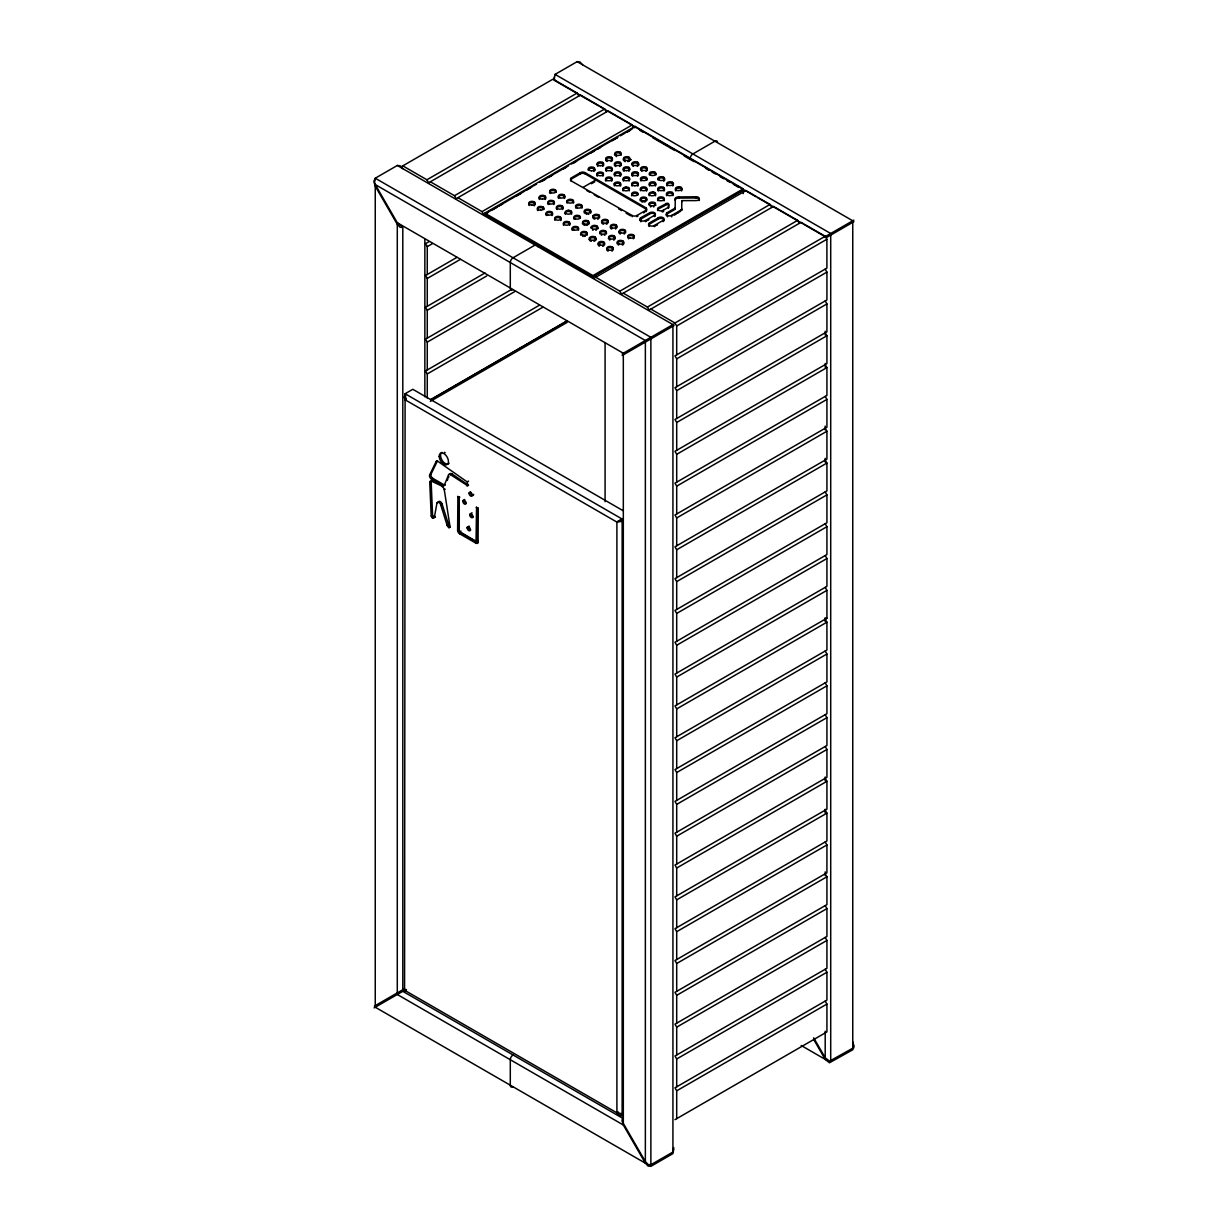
<?xml version="1.0" encoding="UTF-8"?>
<svg xmlns="http://www.w3.org/2000/svg" width="1228" height="1228" viewBox="0 0 1228 1228"><rect width="100%" height="100%" fill="white"/><g stroke="black" fill="none" stroke-linecap="round" stroke-linejoin="round"><path stroke-width="1.5" d="M681.54 210.648A3.362 1.934 0 0 0 681.709 210.065L681.816 200.624L696.015 200.594A3.362 1.934 0 0 0 699.361 198.644A3.362 1.934 0 0 0 695.969 196.726M668.585 205.583L668.569 207.639A3.362 1.934 0 0 1 668.416 208.192M668.6 205.613L668.539 203.863A1.612 0.936 0 0 0 667.142 203.188L658.576 207.639A3.362 1.934 0 0 0 658.454 210.31A3.362 1.934 0 0 0 663.212 210.31L667.571 207.793A3.362 1.934 0 0 0 668.569 206.442L668.569 207.639M675.124 209.313L675.124 208.115L667.264 212.644L667.264 213.841L675.124 209.313L675.293 199.105A3.3 1.903 0 0 1 678.01 196.941L696.092 196.787L696.092 197.984L678.056 198.092A3.377 1.949 0 0 0 675.308 199.673A3.3 1.903 0 0 0 675.293 200.302L675.308 198.476M444.321 485.152L448.558 474.791A2.794 1.612 60 0 1 450.507 474.653L467.791 485.843L467.346 482.021L438.104 461.482A2.794 1.612 60 0 0 436.078 461.667L429.646 474.929A2.794 1.612 60 0 0 431.458 479.15L442.51 485.505A2.794 1.612 60 0 0 444.321 485.152L445.012 484.753M593.047 275.732L592.971 276.607L743.232 189.987L742.418 189.342M432.563 480.701L431.642 481.238A2.794 1.612 60 0 0 429.769 482.42L431.197 516.036L432.471 517.848A2.794 1.612 60 0 0 434.42 517.111L436.953 503.127L438.335 502.344A2.794 1.612 60 0 1 440.008 501.469A2.794 1.612 60 0 1 442.049 503.894L448.496 524.463A2.794 1.612 60 0 0 450.001 526.582M477.431 540.52L477.646 507.931M554.258 76.888L554.258 80.465M447.284 480.47L447.821 479.181M448.343 477.876L448.88 476.587M429.646 474.929L431.028 474.131L437.46 460.868M621.107 520.119L622.135 520.718L620.938 521.516L616.901 522.069L622.135 519.045L622.135 1115.761L621.307 1115.807L618.973 1115.193L616.901 1112.737L616.901 522.069L405.102 399.791L404.089 397.012L405.793 395.815M375.246 179.795L374.11 182.312L375.246 186.165L397.289 224.34L400.052 227.257L402.799 227.533L402.799 989.722M402.815 168.666L400.052 165.749L397.304 165.473L375.261 178.213L374.11 180.731L375.261 184.568L397.304 222.759L401.602 226.198M582.655 64.838L579.892 61.922L577.145 61.646L555.087 74.386L554.273 78.884L555.087 80.741L598.496 105.808M623.317 1117.02L622.166 1119.552L623.317 1123.39L645.36 1161.581L648.123 1164.497L650.871 1164.758L672.929 1152.033L673.742 1147.535M813.688 1037.829L825.201 1057.753L829.499 1061.192L852.754 1048.205L853.89 1045.688L852.754 1041.835M620.769 519.92L616.901 522.069M404.641 988.939L404.641 990.29L617.469 1113.167L622.135 1114.088L621.107 1113.489M401.08 166.855L553.014 79.145L577.129 93.067L578.849 96.045M402.799 165.857L426.914 179.779L577.129 93.067M430.368 181.775L454.483 195.697L604.683 108.985L606.417 111.963M428.848 241.747L425.548 243.666L427.267 246.644L427.267 274.489M457.921 197.693L482.036 211.615L632.251 124.888L633.97 127.881M743.232 190.033L592.971 276.791L484.799 214.286L484.799 213.135L635.06 126.392L743.232 188.836L743.232 193.64M427.267 246.644L432.21 243.789M524.064 191.491L483.771 214.593L482.036 211.615M525.031 190.77L532.323 186.702M533.29 186.011L536.59 184.093M539.89 182.189L547.227 178.106M548.133 177.431L553.843 174.284M554.749 173.624L568.625 165.749M571.25 164.091L575.149 161.989M577.851 160.269L617.469 137.398M620.478 135.817L625.712 132.639M626.894 132.117L632.328 128.833M488.053 212.398L484.799 214.332L485.613 213.518M492.612 209.819L497.309 207.102M499.489 205.797L502.759 203.909M516.098 196.265L520.795 193.548M527.257 189.772L530.527 187.884M541.962 181.283L545.217 179.395M548.486 177.507L551.756 175.619M563.191 169.019L566.461 167.146M574.013 162.817L577.145 161.022M590.96 152.993L594.352 151.075M597.483 149.263L600.615 147.467M612.189 140.729L617.837 137.521M627.232 132.102L630.363 130.291M571.465 180.455A3.3 1.903 0 0 1 571.527 177.768L580.337 172.657A3.346 1.934 0 0 1 585.081 172.657L645.744 207.701L645.744 208.898A3.346 1.934 0 0 1 645.698 211.584L645.713 210.402A3.346 1.934 0 0 0 645.713 207.67M570.774 181.053A3.3 1.903 0 0 1 571.527 178.966L580.337 173.854A3.346 1.934 0 0 1 585.081 173.839L645.744 208.898M456.969 257.343L425.548 275.486L427.267 278.464L427.267 306.309M583.116 187.347L596.409 179.672M627.968 161.451L631.299 159.533M427.267 278.464L460.285 259.415M591.42 183.739L594.751 181.821M485.045 272.954L425.548 307.307L427.267 310.285L427.267 338.145M427.267 310.285L486.687 275.978M571.465 181.053L632.205 215.514A3.254 1.888 0 0 0 634.538 216.067A3.362 1.934 0 0 0 636.871 215.499L645.713 210.402M637.977 216.051L636.871 216.696L636.871 215.499M643.503 212.874L644.608 212.229M511.447 289.532L425.548 339.128L427.267 342.121L427.267 369.966M655.092 216.005A3.362 1.934 0 0 1 654.386 216.604L654.386 215.407L645.56 220.503A3.362 1.934 0 0 1 640.801 220.503A3.362 1.934 0 0 1 640.801 217.755L649.75 212.736L649.75 213.933L640.924 219.029A3.239 1.873 0 0 0 639.926 220.38M427.267 342.121L514.747 291.604M668.615 204.14L668.615 205.322A1.612 0.936 0 0 0 667.142 204.385L658.576 208.837L658.576 207.639M646.665 221.055L645.56 221.7L645.56 220.503M647.755 220.426L648.86 219.781M662.184 211.907A3.362 1.934 0 0 0 663.212 211.508L663.749 211.185M658.438 218.937L649.597 224.033L649.597 222.836L658.438 217.74L658.438 218.937A3.346 1.934 0 0 1 660.771 218.369M649.581 222.836A3.3 1.903 0 0 0 649.551 225.553A3.3 1.903 0 0 0 654.248 225.522L663.059 220.426A3.346 1.934 0 0 0 663.074 217.678A3.346 1.934 0 0 0 658.331 217.678M667.249 212.644A3.3 1.903 0 0 0 667.203 215.345A3.3 1.903 0 0 0 671.9 215.33L680.711 210.218A3.362 1.934 0 0 0 681.709 208.867L681.709 210.065M655.338 226.075L654.232 226.704L654.232 225.522M656.443 225.43L657.548 224.801M674.095 215.238L676.306 213.964M677.411 213.334L678.516 212.69M679.606 212.06L680.711 210.218M539.506 305.158L425.548 370.963L427.267 373.941L427.267 398.072M484.799 213.135L592.971 275.594L743.232 188.836M427.267 373.941L542.807 307.23M594.014 278.249L745.933 190.524L770.048 204.447L771.783 207.44M744.214 191.522L745.933 190.524M406.483 989.661L404.565 991.395L405.102 399.791L406.483 398.993M430.905 399.453L566.922 320.922M430.567 399.883L565.924 321.736M595.734 277.252L619.848 291.174L770.048 204.447M430.337 401.372L567.167 322.381M623.287 293.154L647.402 307.077L797.617 220.365L799.336 223.343M650.855 309.072L674.97 322.995L825.17 236.267L826.904 239.26L826.904 268.118L674.97 355.844L676.705 358.837L676.705 386.682M853.89 220.119L823.819 237.464M622.166 353.894L674.049 323.946M436.078 461.667L436.999 461.129M647.402 339.926L650.702 338.022M622.166 355.491L674.065 325.543M826.398 237.587L853.89 221.715M676.689 354.846L676.689 325.973L826.904 239.26M431.458 479.15L432.839 478.352L443.876 484.722A2.794 1.612 60 0 0 445.211 484.891M429.769 482.543L431.151 481.637A2.794 1.612 60 0 1 431.289 480.885M448.558 474.791L449.924 473.993A2.794 1.612 60 0 1 451.889 473.87L468.574 485.275M450.507 474.653L451.889 473.87M442.51 485.505L443.876 484.722M431.642 481.238L442.694 486.457M436.953 503.127A2.794 1.612 60 0 1 438.626 502.267A2.794 1.612 60 0 1 440.668 504.693L447.115 525.262A2.794 1.612 60 0 0 448.895 527.564L450.062 526.873L444.275 489.742L445.196 489.204M676.705 358.837L826.92 272.109L825.201 269.132M467.177 481.883L468.559 481.084M466.824 485.889L468.206 485.091M440.668 504.693L442.049 503.894M478.383 542.622A2.794 1.612 60 0 1 477.308 542.377L475.927 543.175L459.579 533.735A2.794 1.612 60 0 1 457.614 530.312L457.89 496.404M457.614 496.557L459.794 497.186M431.197 516.036L432.578 515.238L431.151 481.637M432.195 517.679L433.852 517.049A2.794 1.612 60 0 0 435.357 517.111M432.471 517.848L433.852 517.049M434.42 517.111L435.326 516.574M472.243 495.145L473.624 494.347M462.864 501.285L464.245 500.487M676.705 418.502L676.705 390.657L826.92 303.93L825.201 300.952M459.257 497.509L459.272 531.417L476.05 541.318L476.541 507.164M447.115 525.262L448.496 524.463M476.264 507.333L478.183 508.116M469.71 514.793L471.091 513.995M448.895 527.564L450.338 526.72M449.095 527.672L450.016 527.15M457.614 530.312L458.996 529.514L458.996 497.171M459.579 531.847L460.96 531.049M467.162 527.856L468.543 527.058M459.579 533.735L460.96 532.937L477.308 542.377M676.705 450.323L676.705 422.478L826.92 335.766L825.201 332.773M475.927 541.272L477.646 540.289M475.927 543.175A2.794 1.612 60 0 0 477.907 542.024L478.367 541.763M676.705 482.159L676.705 454.314L826.92 367.586L825.201 364.609M676.705 513.979L676.705 486.134L826.92 399.407L825.201 396.429M676.705 545.8L676.705 517.955L826.92 431.243L825.201 428.25M676.705 577.636L676.705 549.776L826.92 463.063L825.201 460.07M676.705 609.456L676.705 581.611L826.92 494.884L825.201 491.906M676.705 641.277L676.705 613.432L826.92 526.705L825.201 523.727M676.705 673.097L676.705 645.253L826.92 558.54L825.201 555.547M676.705 704.933L676.705 677.073L826.92 590.361L825.201 587.383M826.92 590.361L826.92 618.206L674.986 705.916L676.705 708.909L676.705 736.754M826.92 618.206L825.201 619.204L826.92 622.182L826.92 650.026L674.986 737.752L676.705 740.73L676.705 768.574M676.705 708.909L826.92 622.182M676.705 740.73L826.92 654.002L825.201 651.024M676.705 800.395L676.705 772.55L826.92 685.838L825.201 682.845M676.705 832.231L676.705 804.386L826.92 717.659L825.201 714.681M404.166 988.939L374.417 1006.1M374.11 1007.881L405.961 989.492M676.705 864.051L676.705 836.207L826.92 749.479L825.201 746.501M676.705 895.872L676.705 868.027L826.92 781.315L825.201 778.322M676.705 927.693L676.705 899.848L826.92 813.136L825.201 810.142M676.705 959.529L676.705 931.684L826.92 844.956L825.201 841.978M676.705 991.349L676.705 963.504L826.92 876.777L825.201 873.799M676.705 1023.17L676.705 995.325L826.92 908.613L825.201 905.619M676.705 1055.005L676.705 1027.145L826.92 940.433L825.201 937.44M676.705 1086.826L676.705 1058.981L826.92 972.254L825.201 969.276M616.901 1112.737L618.283 1111.939M676.705 1118.647L676.705 1090.802L826.92 1004.074L825.201 1001.096M674.986 1119.644L826.92 1031.919L826.92 1004.074M618.283 521.271L622.135 520.641M622.135 1114.164L619.48 1113.182M433.024 480.44L434.344 481.13M435.679 481.806L436.999 482.497M438.319 483.187L440.975 484.553M442.295 485.244L443.615 485.935M577.145 61.646L852.739 220.779M555.087 74.386L830.696 233.504M604.683 108.985L580.568 95.047L428.649 182.772L426.914 179.779M632.251 124.888L608.136 110.965L456.202 198.675L454.483 195.697M797.617 220.365L773.502 206.442L621.568 294.152L619.848 291.174M825.17 236.267L801.055 222.345L649.136 310.07L647.402 307.077M600.108 106.729L735.158 184.707M736.754 185.628L756.049 196.772M757.661 197.693L802.682 223.696M804.279 224.617L825.185 236.682M639.773 130.291L643.027 132.163M652.559 137.643L662.107 143.154M662.92 143.661L668.462 146.823M669.475 147.452L674.832 150.491M684.226 155.971L694.066 161.651M705.532 168.221L708.817 170.17M712.086 172.012L715.371 173.946M720.283 176.74L723.799 178.797M726.838 180.531L730.123 182.465M733.392 184.307L738.703 187.408M586.662 190.417L589.686 192.167M594.245 194.791L598.803 197.432M618.544 208.821L621.583 210.571M626.142 213.212L630.685 215.836M397.304 165.473L672.913 324.591M375.261 178.213L650.855 337.332M375.261 184.568L645.345 340.509M397.304 222.759L623.302 353.234M623.225 510.771L412.823 389.291L405.102 393.743L405.102 399.791M622.135 519.045L405.102 393.743L405.286 396.091M801.163 1045.473L825.769 1059.687M402.815 991.318L623.302 1118.616L622.166 1121.133L623.302 1124.971L645.345 1163.162L648.108 1166.078L650.855 1166.354L672.913 1153.614L673.727 1149.116M397.304 994.496L623.302 1124.971M375.261 1007.221L645.345 1163.162M433.561 516.896L432.578 515.238M674.97 322.995L676.689 325.973M676.705 390.657L674.986 387.68L826.92 299.954L826.92 272.109M676.705 422.478L674.986 419.5L826.92 331.79L826.92 303.93M676.705 454.314L674.986 451.321L826.92 363.611L826.92 335.766M676.705 486.134L674.986 483.141L826.92 395.431L826.92 367.586M676.705 517.955L674.986 514.977L826.92 427.252L826.92 399.407M676.705 549.776L674.986 546.798L826.92 459.088L826.92 431.243M676.705 581.611L674.986 578.618L826.92 490.908L826.92 463.063M676.705 613.432L674.986 610.454L826.92 522.729L826.92 494.884M676.705 645.253L674.986 642.275L826.92 554.549L826.92 526.705M676.705 677.073L674.986 674.095L826.92 586.385L826.92 558.54M676.705 772.55L674.986 769.572L826.92 681.862L826.92 654.002M813.688 1039.41L825.185 1059.334L829.483 1062.773L852.739 1049.786L853.89 1047.269L852.739 1043.432M676.705 804.386L674.986 801.393L826.92 713.683L826.92 685.838M676.705 836.207L674.986 833.213L826.92 745.503L826.92 717.659M676.705 868.027L674.986 865.049L826.92 777.324L826.92 749.479M676.705 899.848L674.986 896.87L826.92 809.16L826.92 781.315M676.705 931.684L674.986 928.69L826.92 840.98L826.92 813.136M676.705 963.504L674.986 960.526L826.92 872.801L826.92 844.956M676.705 995.325L674.986 992.347L826.92 904.622L826.92 876.777M676.705 1027.145L674.986 1024.167L826.92 936.457L826.92 908.613M676.705 1058.981L674.986 1055.988L826.92 968.278L826.92 940.433M676.705 1090.802L674.986 1087.824L826.92 1000.099L826.92 972.254M405.915 398.01L405.532 397.012M852.754 222.375L852.754 1048.205M830.711 235.101L830.711 1060.931M825.201 331.238L825.201 335.029M825.201 363.473L825.201 367.279M825.201 426.07L825.201 429.877M825.201 458.32L825.201 462.112M825.201 617.669L825.201 621.46M825.201 777.002L825.201 780.808M825.201 809.252L825.201 813.043M825.201 871.849L825.201 875.656M825.201 1031.198L825.201 1057.753M681.816 200.624L681.816 201.822M681.064 187.316L681.064 188.513M678.792 196.879L678.792 198.076M672.929 326.188L672.929 1152.033M672.376 182.312L672.376 183.494M672.223 192.412L672.223 193.61M671.885 215.314L671.885 216.512A3.3 1.903 0 0 1 671.44 216.757M665.806 203.48L665.806 204.662M663.703 177.292L663.703 178.49M663.55 187.408L663.55 188.605M663.396 197.508L663.396 198.706M663.212 210.31L663.212 211.508M663.059 220.426L663.059 221.608A3.346 1.934 0 0 0 663.765 221.025M655.031 172.288L655.031 173.486M654.877 182.389L654.877 183.586M654.724 192.504L654.724 193.702M654.57 202.605L654.57 203.802M650.871 338.928L650.871 1164.758M646.358 167.284L646.358 168.466M646.204 177.385L646.204 178.582M646.051 187.485L646.051 188.682M645.897 197.601L645.897 198.798M645.36 342.105L645.36 1161.581M640.924 217.832L640.924 219.029M637.67 162.265L637.67 163.462M637.516 172.38L637.516 173.562M637.378 182.481L637.378 183.678M637.225 192.581L637.225 193.778M635.06 126.392L635.06 127.574M633.356 234.901L633.356 236.098M632.205 215.514L632.205 216.711M628.997 157.261L628.997 158.458M628.843 167.361L628.843 168.558M628.69 177.477L628.69 178.659M628.536 187.577L628.536 188.774M624.668 229.897L624.668 231.079M623.317 354.831L623.317 1123.39M622.872 240.949L622.872 242.146M620.324 152.257L620.324 153.439M620.171 162.357L620.171 163.554M620.017 172.457L620.017 173.655M615.995 224.877L615.995 226.075M614.184 235.945L614.184 237.142M612.388 246.997L612.388 248.194M611.498 157.353L611.498 158.535M611.344 167.453L611.344 168.65M611.191 177.553L611.191 178.751M607.323 221.071L607.323 219.873A3.239 1.873 0 0 1 608.259 221.209A3.362 1.934 0 0 1 604.867 223.128A3.362 1.934 0 0 1 601.551 221.178M605.511 230.925L605.511 232.123M605.082 342.643L605.082 501.653M603.7 241.993L603.7 243.19M602.656 162.449L602.656 163.631M602.518 172.549A3.254 1.888 0 0 1 603.209 174.591A3.254 1.888 0 0 1 600.231 175.757A3.3 1.903 0 0 1 597.13 173.209A3.3 1.903 0 0 1 602.472 172.58L602.518 173.747M593.063 215.852A3.362 1.934 0 0 1 595.396 214.393A3.362 1.934 0 0 1 598.727 214.885L598.65 216.051A3.362 1.934 0 0 1 599.51 217.786M596.839 225.921L596.839 227.119M595.027 236.989L595.027 238.186M593.83 167.545L593.83 168.727M592.971 275.594L592.971 276.791M589.962 209.85L589.962 211.047M588.166 220.917L588.166 222.099M586.355 231.969L586.355 233.166M585.004 172.641L585.004 173.823M581.289 204.846L581.289 206.028A3.346 1.934 0 0 1 581.949 208.131M580.337 172.657L580.337 173.854M579.478 215.898L579.478 217.095A3.316 1.919 0 0 1 580.353 218.047M577.682 226.965L577.682 228.162A3.362 1.934 0 0 1 578.342 230.265M572.616 199.826L572.616 201.024M571.511 177.753L571.511 178.95M570.805 210.894L570.805 212.091M568.994 221.961L568.994 223.143M563.928 194.822L563.928 196.019M562.132 205.89L562.132 207.071M555.256 189.818L555.256 191M553.46 200.87L553.46 202.067M551.648 211.937L551.648 213.135M544.771 195.866L544.771 197.063M542.976 208.115L542.976 206.933A3.254 1.888 0 0 1 543.666 208.96A3.254 1.888 0 0 1 540.688 210.126M534.287 201.914L534.287 203.111M477.907 508.269L477.907 542.024M424.857 239.445L424.857 396.813M397.289 224.34L397.289 992.899M375.246 186.165L375.246 1005.625M442.233 486.733A2.794 1.612 60 0 1 444.275 489.742M460.96 532.937A2.794 1.612 60 0 1 458.996 529.514M473.256 516.957A2.241 1.289 60 0 1 471.199 514.732A2.241 1.289 60 0 1 472.089 512.874M473.517 494.961A2.241 1.289 60 0 1 471.46 494.792A2.241 1.289 60 0 1 470.57 491.906M470.708 530.02A2.241 1.289 60 0 1 468.804 528.224A2.241 1.289 60 0 1 469.004 526.029M432.839 478.352A2.794 1.612 60 0 1 431.028 474.131M465.826 503.234A2.241 1.289 60 0 1 464.368 501.254A2.241 1.289 60 0 1 464.706 499.458M449.11 463.309A6.6 3.807 60 0 1 442.264 460.592A6.6 3.807 60 0 1 441.911 452.395M444.352 452.318A6.6 3.807 60 0 1 445.196 452.718M690.136 158.719A3.899 2.256 -60 0 1 692.899 153.945L714.942 141.205A3.899 2.256 -60 0 1 717.49 141.711M513.058 289.593A3.899 2.256 -60 0 1 510.295 287.997L510.295 262.546A3.899 2.256 -60 0 1 513.058 257.773L535.101 245.032A3.899 2.256 -60 0 1 537.864 246.628M513.058 1086.795A3.899 2.256 -60 0 1 510.295 1085.199L510.295 1059.733A3.899 2.256 -60 0 1 513.058 1054.959M649.812 212.72A3.254 1.873 0 0 1 654.432 212.705A3.254 1.873 0 0 1 654.417 215.376M679.391 186.794A3.254 1.888 0 0 1 681.985 188.82A3.254 1.888 0 0 1 678.777 190.524M678.67 190.586A3.239 1.873 0 0 1 675.415 188.544A3.239 1.873 0 0 1 679.253 186.871M599.801 232.307A3.3 1.903 0 0 0 602.794 234.195A3.3 1.903 0 0 0 606.34 232.66A3.254 1.888 0 0 0 603.577 230.388A3.254 1.888 0 0 0 599.939 232.23M589.333 237.879A3.362 1.949 0 0 0 591.896 240.197A3.362 1.949 0 0 0 595.902 238.723A3.254 1.888 0 0 0 593.416 236.467A3.254 1.888 0 0 0 589.532 237.91M673.312 183.647A3.362 1.934 0 0 1 669.935 185.566A3.362 1.934 0 0 1 666.604 183.617M666.743 183.678A3.362 1.934 0 0 1 670.12 181.759A3.362 1.934 0 0 1 673.451 183.724M652.974 191.936A3.346 1.934 0 0 1 655.598 194.208A3.346 1.934 0 0 1 651.669 195.728A3.239 1.873 0 0 1 649.136 193.533A3.239 1.873 0 0 1 652.928 192.059M601.674 221.24A3.362 1.934 0 0 1 603.746 219.474A3.362 1.934 0 0 1 607.384 219.889M591.067 227.226A3.362 1.934 0 0 0 594.045 229.175A3.362 1.934 0 0 0 597.698 227.656A3.254 1.888 0 0 0 594.905 225.384A3.254 1.888 0 0 0 591.267 227.226M598.604 214.823A3.362 1.934 0 0 1 597.161 218.047A3.362 1.934 0 0 1 592.955 215.76M626.111 187.024A3.3 1.903 0 0 1 629.442 189.051A3.3 1.903 0 0 1 625.727 190.816A3.3 1.903 0 0 1 622.918 188.559M622.964 188.559A3.362 1.949 0 0 1 626.219 187.04M619.833 182.588A3.3 1.903 0 0 1 618.405 185.75A3.3 1.903 0 0 1 614.246 183.555M614.292 183.555A3.362 1.949 0 0 1 616.625 182.097A3.362 1.949 0 0 1 619.94 182.588L619.864 183.77A3.362 1.949 0 0 0 616.303 183.356A3.362 1.949 0 0 0 614.215 185.136A3.3 1.903 0 0 0 614.476 185.888M568.38 210.295A3.316 1.919 0 0 1 571.726 212.398A3.316 1.919 0 0 1 567.75 214.102A3.254 1.873 0 0 1 565.233 211.876A3.362 1.934 0 0 1 568.487 210.356M560.398 216.957A3.362 1.949 0 0 0 557.082 216.481A3.362 1.949 0 0 0 554.749 217.939A3.3 1.903 0 0 0 558.863 220.119A3.3 1.903 0 0 0 560.275 216.972L560.321 218.139A3.3 1.903 0 0 1 560.659 220.564M631.898 163.57A3.362 1.934 0 0 0 634.876 165.519A3.362 1.934 0 0 0 638.545 163.999A3.254 1.888 0 0 0 635.736 161.728A3.254 1.888 0 0 0 632.098 163.57M566.829 201.131A3.362 1.934 0 0 0 569.823 203.081A3.362 1.934 0 0 0 573.476 201.561A3.254 1.888 0 0 0 570.667 199.289A3.254 1.888 0 0 0 567.044 201.131M556.345 207.194A3.362 1.934 0 0 0 559.339 209.128A3.362 1.934 0 0 0 562.992 207.624A3.254 1.888 0 0 0 560.183 205.337A3.254 1.888 0 0 0 556.56 207.21M621.107 163.692A3.362 1.934 0 0 1 617.715 165.626A3.362 1.934 0 0 1 614.384 163.662M614.522 163.738A3.346 1.934 0 0 1 617.899 161.82A3.346 1.934 0 0 1 621.214 163.769M612.281 168.789A3.362 1.934 0 0 1 608.888 170.723A3.362 1.934 0 0 1 605.558 168.758M605.696 168.835A3.346 1.934 0 0 1 609.073 166.916A3.346 1.934 0 0 1 612.388 168.865M540.581 210.203A3.3 1.903 0 0 1 537.588 207.578A3.3 1.903 0 0 1 542.929 206.949M591.451 170.799A3.362 1.949 0 0 0 594.705 169.28A3.254 1.888 0 0 0 592.019 167.008A3.254 1.888 0 0 0 588.273 168.712A3.254 1.888 0 0 0 591.482 170.738M542.5 199.074A3.254 1.888 0 0 0 545.723 197.171A3.254 1.888 0 0 0 542.454 195.313A3.254 1.888 0 0 0 539.199 197.186A3.254 1.873 0 0 0 542.392 199.136M695.969 197.908A3.362 1.934 0 0 1 699.07 200.624M667.664 216.773A3.3 1.903 0 0 1 667.203 216.542M666.313 215.591A3.3 1.903 0 0 1 667.249 213.841M660.664 218.308A3.346 1.934 0 0 1 664.041 220.257M649.167 226.474A3.3 1.903 0 0 1 648.86 226.152M648.584 225.384A3.3 1.903 0 0 1 649.581 224.033M634.231 237.05A3.346 1.934 0 0 1 633.31 238.785M634.247 237.05A3.239 1.873 0 0 0 631.023 235.546A3.346 1.934 0 0 0 627.708 237.464M628.644 238.815A3.239 1.873 0 0 1 628.26 238.539M617.224 243.85A3.316 1.919 0 0 1 620.508 241.548A3.316 1.919 0 0 1 623.732 243.881M623.21 244.572A3.316 1.919 0 0 1 622.35 245.063M618.605 245.047A3.316 1.919 0 0 1 618.129 244.832M612.373 250.911A3.3 1.903 0 0 1 611.897 251.126M608.152 251.126A3.3 1.903 0 0 1 607.307 250.65M606.801 249.959A3.3 1.903 0 0 1 609.994 247.657A3.3 1.903 0 0 1 613.263 249.929M657.655 210.571A3.254 1.873 0 0 1 658.546 208.867M649.627 213.856A3.362 1.934 0 0 1 653.618 213.518A3.362 1.934 0 0 1 655.291 215.637M640.878 221.731A3.239 1.873 0 0 1 640.509 221.454M618.958 232.798A3.362 1.934 0 0 1 622.274 230.465A3.362 1.934 0 0 1 625.543 232.813M624.638 233.781A3.362 1.934 0 0 1 624.162 233.995M620.355 234.011A3.362 1.934 0 0 1 619.48 233.504M608.474 238.846A3.362 1.934 0 0 1 611.79 236.513A3.362 1.934 0 0 1 615.059 238.861M614.537 239.567A3.362 1.934 0 0 1 613.678 240.059M609.871 240.059A3.362 1.934 0 0 1 609.395 239.828M600.553 242.622A3.362 1.949 0 0 1 604.575 244.925M603.669 245.876A3.362 1.949 0 0 1 602.641 246.291M599.464 246.122A3.254 1.873 0 0 1 598.619 245.646M598.113 244.955A3.254 1.873 0 0 1 600.615 242.745M678.593 187.884A3.362 1.934 0 0 1 681.601 188.912A3.362 1.934 0 0 1 681.402 190.939M675.968 190.969A3.239 1.873 0 0 1 675.768 189.035A3.239 1.873 0 0 1 678.608 188.037M666.727 195.697A3.362 1.934 0 0 1 669.828 192.996A3.362 1.934 0 0 1 672.898 195.712M657.901 200.793A3.362 1.934 0 0 1 661.002 198.092A3.362 1.934 0 0 1 664.056 200.809M655.522 205.137A3.362 1.949 0 0 1 655.445 205.536M654.063 206.718A3.362 1.949 0 0 1 653.511 206.903M650.825 206.903A3.362 1.949 0 0 1 650.257 206.718M648.998 204.784A3.362 1.934 0 0 1 652.667 203.265A3.362 1.934 0 0 1 655.645 205.214M615.949 228.761A3.3 1.903 0 0 1 615.489 228.991M611.744 229.022A3.3 1.903 0 0 1 610.884 228.531M610.331 227.794A3.3 1.903 0 0 1 613.586 225.522A3.3 1.903 0 0 1 616.824 227.794M605.005 235.039A3.3 1.903 0 0 1 604.437 235.223M601.827 235.239A3.3 1.903 0 0 1 601.26 235.07M606.402 233.473A3.3 1.903 0 0 1 606.34 233.857M606.479 233.489A3.254 1.888 0 0 0 602.518 231.631A3.362 1.934 0 0 0 599.924 233.888M595.979 239.521A3.362 1.949 0 0 1 595.902 239.905M594.981 240.872A3.362 1.949 0 0 1 593.953 241.271M591.282 241.287A3.362 1.949 0 0 1 589.839 240.596M589.317 239.89A3.362 1.949 0 0 1 589.24 239.491M589.379 239.552A3.362 1.934 0 0 1 592.771 237.633A3.362 1.934 0 0 1 596.102 239.598M673.266 184.461A3.362 1.934 0 0 1 672.729 185.919M667.203 185.919A3.362 1.934 0 0 1 666.681 185.213M666.789 185.274A3.362 1.934 0 0 1 669.429 183.003A3.362 1.934 0 0 1 673.374 184.522M658.377 191.015A3.362 1.934 0 0 1 658.929 188.467A3.362 1.934 0 0 1 663.366 188.467A3.362 1.934 0 0 1 663.903 191.015M649.228 195.774A3.362 1.934 0 0 1 652.329 193.072A3.362 1.934 0 0 1 655.384 195.789M640.187 199.703A3.362 1.934 0 0 1 644.516 198.261A3.362 1.934 0 0 1 646.557 200.885M645.391 201.714A3.362 1.934 0 0 1 644.193 202.006M642.812 202.021A3.362 1.934 0 0 1 641.569 201.714M640.387 200.885A3.362 1.934 0 0 1 640.187 200.502M608.182 222.79A3.362 1.934 0 0 0 608.259 222.406A3.239 1.873 0 0 0 604.99 220.518A3.362 1.934 0 0 0 601.735 222.836M607.277 223.757A3.362 1.934 0 0 1 606.248 224.171M603.623 224.187A3.239 1.873 0 0 1 602.227 223.511M597.775 228.454A3.362 1.934 0 0 1 597.698 228.853M596.332 230.035A3.362 1.934 0 0 1 595.764 230.219M593.093 230.219A3.362 1.934 0 0 1 592.525 230.035M591.267 228.101A3.362 1.934 0 0 1 594.92 226.581A3.362 1.934 0 0 1 597.898 228.531M580.844 235.254A3.362 1.934 0 0 1 583.945 232.552A3.362 1.934 0 0 1 587.015 235.269M585.28 236.267A3.362 1.934 0 0 1 584.651 236.39M583.269 236.39A3.362 1.934 0 0 1 582.609 236.267M657.932 179.795A3.362 1.934 0 0 1 662.598 178.029A3.362 1.934 0 0 1 663.657 181.191M655.23 186.011A3.362 1.934 0 0 0 655.752 184.538A3.239 1.873 0 0 0 652.544 183.049A3.362 1.934 0 0 0 649.228 184.968A3.239 1.873 0 0 0 649.781 186.042M640.555 190.77A3.362 1.934 0 0 1 643.979 188.084A3.362 1.934 0 0 1 646.404 191.107M631.821 195.912A3.254 1.873 0 0 1 633.848 193.379A3.254 1.873 0 0 1 638.007 194.807M598.604 218.753A3.362 1.934 0 0 1 597.576 219.152M594.905 219.167A3.362 1.934 0 0 1 593.462 218.477M592.94 217.77A3.362 1.934 0 0 1 592.863 217.356M592.986 217.433A3.362 1.934 0 0 1 595.073 215.652A3.362 1.934 0 0 1 598.727 216.067M582.655 224.187A3.362 1.934 0 0 1 585.756 221.501A3.362 1.934 0 0 1 588.811 224.202M587.644 225.031A3.362 1.934 0 0 1 586.447 225.323M585.065 225.338A3.362 1.934 0 0 1 583.837 225.031M572.279 230.296A3.254 1.873 0 0 1 573.43 227.994A3.254 1.873 0 0 1 577.559 228.208M655.998 174.837A3.254 1.888 0 0 0 652.022 172.979A3.362 1.934 0 0 0 649.382 174.852M641.108 181.038A3.239 1.873 0 0 1 642.843 178.183A3.239 1.873 0 0 1 647.018 179.994M638.023 185.781A3.346 1.934 0 0 1 637.716 186.103M632.19 186.088A3.346 1.934 0 0 1 631.683 185.382M631.791 184.66A3.362 1.934 0 0 1 635.106 183.125A3.362 1.934 0 0 1 638.376 184.691M629.381 190.509A3.3 1.903 0 0 1 629.181 190.862M623.149 190.908A3.3 1.903 0 0 1 625.129 188.314A3.3 1.903 0 0 1 629.365 189.726M584.482 213.135A3.346 1.934 0 0 1 587.567 210.433A3.346 1.934 0 0 1 590.622 213.15M588.887 214.148A3.346 1.934 0 0 1 588.258 214.255M586.892 214.271A3.346 1.934 0 0 1 586.232 214.148M574.09 219.229A3.254 1.873 0 0 1 575.241 216.942A3.254 1.873 0 0 1 579.355 217.156M563.606 225.277A3.3 1.903 0 0 1 566.568 222.606A3.3 1.903 0 0 1 569.639 225.246M640.663 170.185A3.346 1.934 0 0 1 643.963 167.868A3.346 1.934 0 0 1 647.217 170.201M646.696 170.892A3.346 1.934 0 0 1 645.836 171.398M642.044 171.398A3.346 1.934 0 0 1 641.569 171.168M637.869 175.988A3.346 1.934 0 0 1 637.486 176.264M632.742 176.264A3.346 1.934 0 0 1 633.848 173.102A3.346 1.934 0 0 1 638.468 174.913M629.35 180.762A3.346 1.934 0 0 1 629.043 181.084M626.249 178.06A3.346 1.934 0 0 1 629.626 180.009M623.609 181.115A3.254 1.873 0 0 1 623.302 180.792M623.041 180.04A3.254 1.873 0 0 1 626.249 178.183M620.708 185.489A3.3 1.903 0 0 1 620.201 186.18M619.833 183.786A3.3 1.903 0 0 1 620.693 184.722M578.142 205.475A3.346 1.934 0 0 1 581.458 206.135M575.886 208.161A3.254 1.873 0 0 1 578.188 205.598M571.665 213.826A3.316 1.919 0 0 1 571.465 214.194M565.095 213.396A3.316 1.919 0 0 1 568.119 211.508A3.316 1.919 0 0 1 571.68 213.043M565.402 214.225A3.254 1.873 0 0 1 565.141 213.457M554.918 220.272A3.3 1.903 0 0 1 554.642 219.52A3.362 1.949 0 0 1 556.76 217.74A3.362 1.949 0 0 1 560.398 218.154M638.621 164.813A3.362 1.934 0 0 1 638.545 165.197M638.023 165.887A3.362 1.934 0 0 1 637.163 166.379M633.356 166.394A3.362 1.934 0 0 1 632.88 166.164M632.082 165.227A3.346 1.934 0 0 1 635.076 162.925A3.346 1.934 0 0 1 638.729 164.874M629.196 170.984A3.362 1.934 0 0 1 628.797 171.26M629.795 169.909A3.239 1.873 0 0 0 626.526 168.021A3.346 1.934 0 0 0 623.256 170.324A3.239 1.873 0 0 0 624.131 171.275M620.677 175.757A3.362 1.934 0 0 1 619.971 176.356M614.829 176.08A3.362 1.934 0 0 1 614.507 175.742M614.23 174.959A3.362 1.934 0 0 1 617.638 173.041A3.362 1.934 0 0 1 620.969 175.005M605.987 181.161A3.362 1.949 0 0 1 606.555 178.613A3.362 1.949 0 0 1 611.007 178.628A3.362 1.949 0 0 1 611.544 181.176M573.553 202.374A3.362 1.934 0 0 1 573.276 203.127M567.106 203.111A3.362 1.934 0 0 1 566.891 202.743A3.346 1.934 0 0 1 570.007 200.486A3.346 1.934 0 0 1 573.66 202.436M563.069 208.422A3.362 1.934 0 0 1 562.47 209.497M556.944 209.497A3.362 1.934 0 0 1 556.422 208.791M556.576 208.837A3.316 1.919 0 0 1 559.17 206.58A3.316 1.919 0 0 1 563.099 208.085M546.445 215.545A3.362 1.949 0 0 1 547.013 212.997A3.362 1.949 0 0 1 551.464 212.997A3.362 1.949 0 0 1 552.001 215.56M629.857 160.193A3.362 1.934 0 0 0 626.541 157.829A3.239 1.873 0 0 0 623.394 160.208M629.35 160.883A3.362 1.934 0 0 1 627.922 161.559M625.298 161.574A3.239 1.873 0 0 1 624.284 161.175M621.107 164.89A3.362 1.934 0 0 1 621.03 165.289M620.831 165.657A3.362 1.934 0 0 1 619.664 166.471M615.842 166.471A3.362 1.934 0 0 1 614.445 165.258M614.583 165.32A3.346 1.934 0 0 1 617.561 163.017A3.346 1.934 0 0 1 621.214 164.966M612.204 170.385A3.362 1.934 0 0 1 611.298 171.337M606.54 171.337A3.362 1.934 0 0 1 605.834 170.738M605.696 170.017A3.346 1.934 0 0 1 609.073 168.098A3.346 1.934 0 0 1 612.388 170.063M597.299 176.157A3.362 1.949 0 0 1 597.882 173.608A3.362 1.949 0 0 1 602.334 173.624A3.362 1.949 0 0 1 602.856 176.172M558.74 198.445A3.362 1.934 0 0 1 559.293 195.881A3.362 1.934 0 0 1 563.744 195.881A3.362 1.934 0 0 1 564.281 198.445M548.256 204.493A3.362 1.934 0 0 1 548.809 201.929A3.362 1.934 0 0 1 553.26 201.945A3.362 1.934 0 0 1 553.797 204.493M537.895 210.571A3.3 1.903 0 0 1 539.675 207.686A3.3 1.903 0 0 1 543.912 209.527M614.599 155.142A3.362 1.934 0 0 1 617.93 152.825A3.362 1.934 0 0 1 621.184 155.173M616.579 156.555A3.362 1.934 0 0 1 615.995 156.37M605.772 160.239A3.362 1.934 0 0 1 609.103 157.921A3.362 1.934 0 0 1 612.358 160.269M612.158 160.638A3.362 1.934 0 0 1 610.976 161.467M607.169 161.467A3.362 1.934 0 0 1 605.987 160.622M603.531 165.366A3.362 1.934 0 0 1 602.626 166.333M603.623 164.982A3.239 1.873 0 0 0 600.338 163.094A3.346 1.934 0 0 0 597.023 165.012M597.959 166.363A3.239 1.873 0 0 1 597.576 166.087M594.782 170.078A3.362 1.949 0 0 1 593.799 171.429M588.197 170.109A3.3 1.903 0 0 1 591.512 168.221A3.3 1.903 0 0 1 594.782 170.139M552.938 190.463A3.239 1.873 0 0 1 556.223 192.351M550.159 193.456A3.254 1.873 0 0 1 549.96 191.537A3.254 1.873 0 0 1 552.815 190.524M539.583 199.473A3.362 1.934 0 0 1 540.136 196.925A3.362 1.934 0 0 1 544.587 196.925A3.362 1.934 0 0 1 545.125 199.489M534.64 205.536A3.362 1.949 0 0 1 534.257 205.813M529.222 205.552A3.3 1.903 0 0 1 531.003 202.666A3.3 1.903 0 0 1 535.239 204.508M469.771 515.299A2.241 1.289 60 0 0 472.427 517.648A2.241 1.289 60 0 0 471.705 514.179A2.241 1.289 60 0 0 469.771 515.299M469.096 493.042A2.241 1.289 60 0 0 471.245 496.265A2.241 1.289 60 0 0 471.644 493.349A2.241 1.289 60 0 0 469.096 493.042M467.177 527.595A2.241 1.289 60 0 0 469.342 530.818A2.241 1.289 60 0 0 469.741 527.902A2.241 1.289 60 0 0 467.177 527.595M462.879 501.024A2.241 1.289 60 0 0 465.044 504.247A2.241 1.289 60 0 0 465.443 501.331A2.241 1.289 60 0 0 462.879 501.024M439.163 456.509A6.6 3.807 60 0 0 446.378 464.875A6.6 3.807 60 0 0 445.933 455.312A6.6 3.807 60 0 0 439.163 456.509M630.286 238.125A3.346 1.934 0 0 0 634.293 236.237A3.239 1.873 0 0 0 631.699 234.394A3.346 1.934 0 0 0 627.708 236.267A3.239 1.873 0 0 0 630.286 238.125M618.789 243.927A3.316 1.919 0 0 0 623.809 242.3A3.316 1.919 0 0 0 618.851 240.611A3.316 1.919 0 0 0 618.789 243.927M607.845 249.791A3.3 1.903 0 0 0 613.263 248.747A3.3 1.903 0 0 0 608.965 246.552A3.3 1.903 0 0 0 607.845 249.791M620.708 232.829A3.254 1.888 0 0 0 625.62 231.232A3.254 1.888 0 0 0 620.769 229.575A3.254 1.888 0 0 0 620.708 232.829M610.224 238.877A3.254 1.888 0 0 0 615.136 237.28A3.254 1.888 0 0 0 610.285 235.622A3.254 1.888 0 0 0 610.224 238.877M599.74 244.94A3.254 1.888 0 0 0 604.652 243.344A3.254 1.888 0 0 0 599.801 241.67A3.254 1.888 0 0 0 599.74 244.94M668.093 195.405A3.362 1.934 0 0 0 673.174 193.763A3.362 1.934 0 0 0 668.155 192.044A3.362 1.934 0 0 0 668.093 195.405M659.267 200.502A3.362 1.934 0 0 0 664.348 198.859A3.362 1.934 0 0 0 659.329 197.14A3.362 1.934 0 0 0 659.267 200.502M651.439 205.828A3.362 1.949 0 0 0 655.445 204.339A3.254 1.888 0 0 0 652.221 202.052A3.362 1.934 0 0 0 648.998 203.587A3.362 1.949 0 0 0 651.439 205.828M612.02 227.825A3.254 1.888 0 0 0 616.947 226.228A3.254 1.888 0 0 0 612.081 224.555A3.254 1.888 0 0 0 612.02 227.825M659.436 190.401A3.346 1.934 0 0 0 664.486 188.744A3.346 1.934 0 0 0 659.497 187.055A3.346 1.934 0 0 0 659.436 190.401M641.922 200.532A3.254 1.888 0 0 0 646.849 198.936A3.254 1.888 0 0 0 641.983 197.278A3.254 1.888 0 0 0 641.922 200.532M582.379 234.916A3.254 1.888 0 0 0 587.291 233.32A3.254 1.888 0 0 0 582.44 231.662A3.254 1.888 0 0 0 582.379 234.916M659.589 180.301A3.362 1.934 0 0 0 664.64 178.643A3.362 1.934 0 0 0 659.636 176.939A3.362 1.934 0 0 0 659.589 180.301M651.822 185.612A3.346 1.934 0 0 0 655.813 183.739A3.239 1.873 0 0 0 652.544 181.851A3.362 1.934 0 0 0 649.228 183.77A3.239 1.873 0 0 0 651.822 185.628M641.937 190.478A3.346 1.934 0 0 0 646.987 188.836A3.346 1.934 0 0 0 641.983 187.132A3.346 1.934 0 0 0 641.937 190.478M633.249 195.528A3.254 1.888 0 0 0 638.161 193.932A3.254 1.888 0 0 0 633.31 192.274A3.254 1.888 0 0 0 633.249 195.528M584.19 223.849A3.254 1.888 0 0 0 589.102 222.253A3.254 1.888 0 0 0 584.252 220.595A3.254 1.888 0 0 0 584.19 223.849M573.706 229.912A3.254 1.888 0 0 0 578.618 228.316A3.254 1.888 0 0 0 573.768 226.643A3.254 1.888 0 0 0 573.706 229.912M650.917 175.282A3.346 1.934 0 0 0 655.967 173.624A3.346 1.934 0 0 0 650.963 171.935A3.346 1.934 0 0 0 650.917 175.282M642.091 180.378A3.346 1.934 0 0 0 647.141 178.735A3.346 1.934 0 0 0 642.137 177.032A3.346 1.934 0 0 0 642.091 180.378M634.922 185.735A3.346 1.934 0 0 0 638.314 183.832A3.362 1.934 0 0 0 635.122 181.944A3.362 1.934 0 0 0 631.714 183.862A3.346 1.934 0 0 0 634.922 185.735M585.863 212.843A3.346 1.934 0 0 0 590.898 211.201A3.346 1.934 0 0 0 585.909 209.497A3.346 1.934 0 0 0 585.863 212.843M575.41 218.876A3.316 1.919 0 0 0 580.43 217.249A3.316 1.919 0 0 0 575.471 215.56A3.316 1.919 0 0 0 575.41 218.876M569.899 223.419A3.3 1.903 0 0 0 566.568 221.408A3.362 1.949 0 0 0 563.422 222.943A3.3 1.903 0 0 0 566.185 225.2A3.3 1.903 0 0 0 569.899 223.419M642.244 170.278A3.346 1.934 0 0 0 647.294 168.62A3.346 1.934 0 0 0 642.29 166.916A3.346 1.934 0 0 0 642.244 170.278M633.418 175.374A3.346 1.934 0 0 0 638.468 173.716A3.346 1.934 0 0 0 633.464 172.012A3.346 1.934 0 0 0 633.418 175.374M629.626 178.981A3.346 1.934 0 0 0 626.249 176.863A3.254 1.873 0 0 0 623.056 178.689A3.254 1.873 0 0 0 625.635 180.7A3.346 1.934 0 0 0 629.626 178.981M577.175 207.839A3.346 1.934 0 0 0 582.226 206.181A3.346 1.934 0 0 0 577.221 204.477A3.346 1.934 0 0 0 577.175 207.839M626.464 170.631A3.362 1.934 0 0 0 629.795 168.712A3.239 1.873 0 0 0 627.201 166.855A3.346 1.934 0 0 0 623.195 168.743A3.239 1.873 0 0 0 626.464 170.631M615.888 175.45A3.362 1.934 0 0 0 620.969 173.808A3.362 1.934 0 0 0 615.949 172.089A3.362 1.934 0 0 0 615.888 175.45M607.215 180.501A3.254 1.888 0 0 0 612.143 178.904A3.254 1.888 0 0 0 607.277 177.246A3.254 1.888 0 0 0 607.215 180.501M547.673 214.885A3.254 1.888 0 0 0 552.585 213.273A3.254 1.888 0 0 0 547.734 211.615A3.254 1.888 0 0 0 547.673 214.885M625.021 160.208A3.254 1.888 0 0 0 629.949 158.596A3.254 1.888 0 0 0 625.083 156.938A3.254 1.888 0 0 0 625.021 160.208M559.968 197.769A3.254 1.888 0 0 0 564.88 196.158A3.254 1.888 0 0 0 560.029 194.5A3.254 1.888 0 0 0 559.968 197.769M549.484 203.817A3.254 1.888 0 0 0 554.396 202.221A3.254 1.888 0 0 0 549.545 200.563A3.254 1.888 0 0 0 549.484 203.817M616.349 155.188A3.254 1.888 0 0 0 621.261 153.592A3.254 1.888 0 0 0 616.41 151.934A3.254 1.888 0 0 0 616.349 155.188M607.353 160.346A3.362 1.934 0 0 0 612.434 158.688A3.362 1.934 0 0 0 607.43 156.969A3.362 1.934 0 0 0 607.353 160.346M600.277 165.703A3.362 1.934 0 0 0 603.608 163.785A3.239 1.873 0 0 0 601.014 161.927A3.346 1.934 0 0 0 597.023 163.815A3.239 1.873 0 0 0 600.277 165.703M551.28 192.75A3.254 1.888 0 0 0 556.207 191.154A3.254 1.888 0 0 0 551.341 189.496A3.254 1.888 0 0 0 551.28 192.75M531.908 205.183A3.362 1.949 0 0 0 535.162 203.648A3.254 1.888 0 0 0 532.476 201.377A3.254 1.888 0 0 0 528.731 203.081A3.254 1.888 0 0 0 531.939 205.122"/></g></svg>
